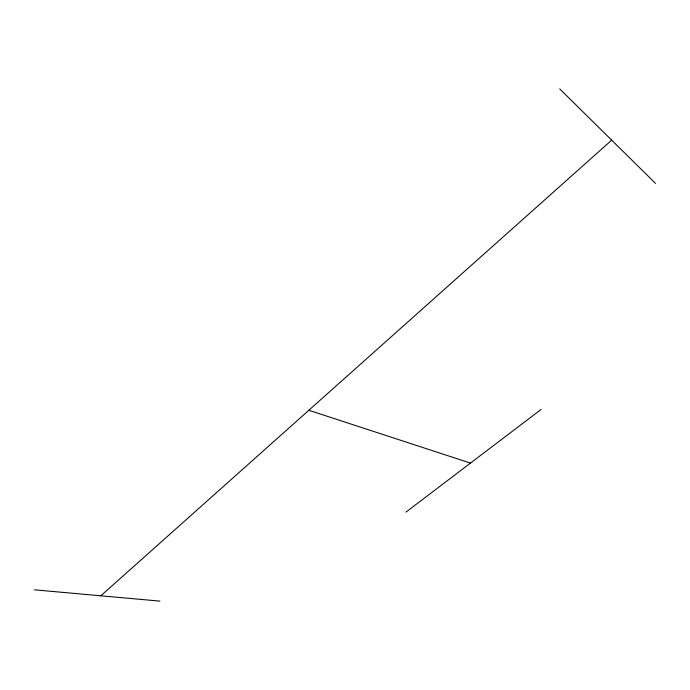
<?xml version="1.0" encoding="UTF-8"?>
<svg xmlns="http://www.w3.org/2000/svg" width="690" height="690" viewBox="0 0 690 690"><rect width="100%" height="100%" fill="white"/><g stroke="black" fill="none" stroke-linecap="round" stroke-linejoin="round"><path stroke-width="1.03" d="M100.844 595.798L611.668 140.148M405.97 512.109L541.115 409.429M34.5 589.829L159.873 601.111M308.835 410.274L470.485 463.094M559.693 88.889L655.5 183.376"/></g></svg>
